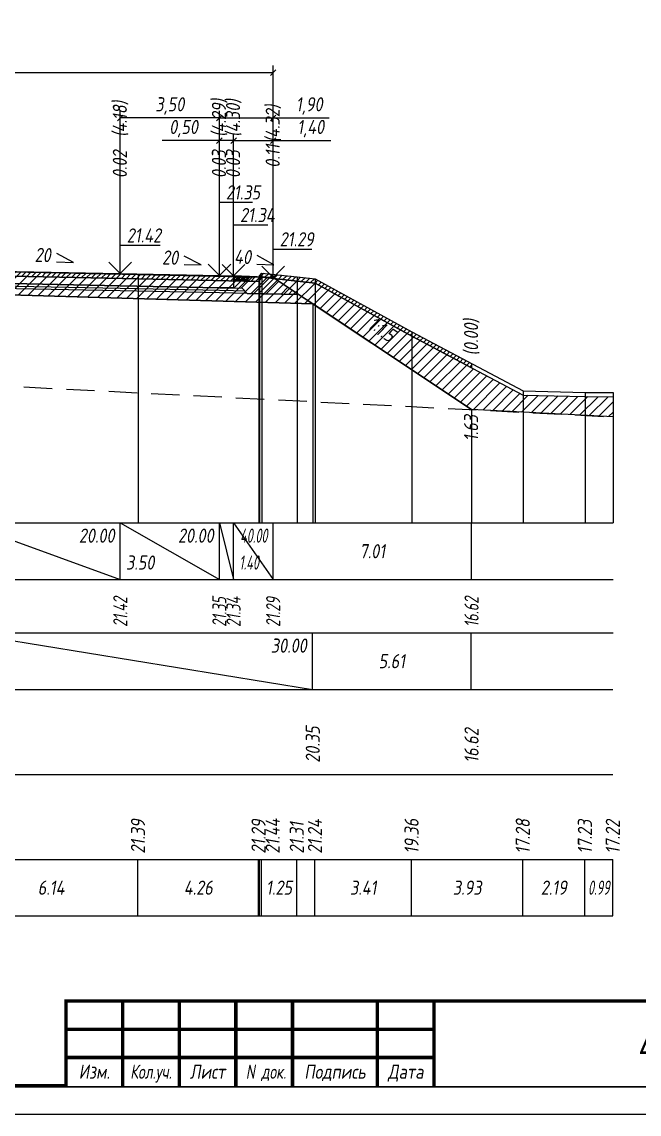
# Model space of a CAD drawing. Extents: x -717 to 1451, y -133302 to 233.
# Drawn here: x 192.2 to 301.2, y -105979.4 to -105786.5 of the extents above; entities that cross this region are included whole.
import ezdxf
from ezdxf.enums import TextEntityAlignment as Align

# ---------------------------------------------------------------- set-up
doc = ezdxf.new("R2010")
doc.units = 0
doc.linetypes.add('штриховая', pattern=[0.75, 0.5, -0.25])
for name, color, linetype in [('Зарамочное оформление', 7, 'Continuous'), ('Интерполированный поперечник', 2, 'Continuous'), ('Код_510', 7, 'Continuous'), ('Код_514', 1, 'Continuous'), ('Код_516', 1, 'Continuous'), ('Контур_0', 7, 'Continuous'), ('Контур_2521', 7, 'Continuous'), ('Контур_2564', 7, 'Continuous'), ('Контур_2660', 7, 'Continuous'), ('Контур_2665', 7, 'Continuous'), ('Контур_400', 7, 'Continuous'), ('Контур_508', 7, 'Continuous'), ('Контур_512', 7, 'Continuous'), ('Контур_513', 7, 'Continuous'), ('Контур_818', 7, 'Continuous'), ('Красный поперечник', 1, 'Continuous'), ('Объём_2501', 7, 'Continuous'), ('Объём_2564', 7, 'Continuous'), ('Объём_2650', 7, 'Continuous'), ('Объём_2660', 7, 'Continuous'), ('Объём_2661', 7, 'Continuous'), ('Объём_2665', 7, 'Continuous'), ('Объём_2666', 7, 'Continuous'), ('Объём_2667', 7, 'Continuous'), ('Объём_2668', 7, 'Continuous'), ('Объём_2669', 7, 'Continuous'), ('Объём_2675', 7, 'Continuous'), ('Откосы', 7, 'Continuous'), ('Отметки покрытия', 7, 'Continuous'), ('Рабочие отметки', 7, 'Continuous'), ('Рабочие отметки доп.', 7, 'Continuous'), ('Таблица', 7, 'Continuous'), ('Уклоны проезжей части', 7, 'Continuous'), ('Черный поперечник', 3, 'Continuous')]:
    doc.layers.add(name, color=color, linetype=linetype)
for name, color, linetype, true_color in [('Контур_2540', 2, 'Continuous', 0xffff00), ('Контур_2560', 2, 'Continuous', 0xffff00), ('Контур_2561', 7, 'Continuous', 0xff8040), ('Контур_2562', 3, 'Continuous', 0x00ff00), ('Контур_2563', 7, 'Continuous', 0xff8000), ('Контур_2570', 7, 'Continuous', 0x80ff00), ('Контур_2736', 4, 'Continuous', 0x00ffff), ('Контур_2737', 4, 'Continuous', 0x00ffff), ('Контур_2738', 4, 'Continuous', 0x00ffff), ('Контур_2739', 4, 'Continuous', 0x00ffff), ('Контур_2741', 4, 'Continuous', 0x00ffff), ('Контур_2742', 4, 'Continuous', 0x00ffff), ('Контур_2743', 4, 'Continuous', 0x00ffff), ('Контур_2744', 7, 'Continuous', 0xa4ffff), ('Контур_2745', 7, 'Continuous', 0xa4ffff), ('Контур_2747', 4, 'Continuous', 0x00ffff), ('Контур_2748', 4, 'Continuous', 0x00ffff), ('Контур_2749', 4, 'Continuous', 0x00ffff), ('Контур_2750', 4, 'Continuous', 0x00ffff), ('Контур_2751', 4, 'Continuous', 0x00ffff), ('Контур_2752', 4, 'Continuous', 0x00ffff), ('Контур_402', 7, 'Continuous', 0xff6464), ('Контур_703', 4, 'Continuous', 0x00ffff), ('Контур_705', 4, 'Continuous', 0x00ffff), ('Контур_707', 4, 'Continuous', 0x00ffff), ('Контур_720', 131, 'Continuous', 0xaaffff), ('Объём_2500', 7, 'Continuous', 0xc0c0c0), ('Объём_2520', 7, 'Continuous', 0x80ffff), ('Объём_2540', 2, 'Continuous', 0xffff00), ('Объём_2560', 2, 'Continuous', 0xffff00), ('Объём_2561', 7, 'Continuous', 0xff8040), ('Объём_2562', 3, 'Continuous', 0x00ff00), ('Объём_2563', 7, 'Continuous', 0xff8000), ('Объём_2570', 7, 'Continuous', 0x80ff00), ('Объём_2580', 3, 'Continuous', 0x00ff00), ('Объём_2600', 7, 'Continuous', 0x808000)]:
    doc.layers.add(name, color=color, linetype=linetype, true_color=true_color)
doc.styles.get("Standard").update_dxf_attribs({"font": 'txt', "height": 2.5})
doc.styles.add('М', font='romand.shx', dxfattribs={"width": 0.8, "oblique": 10, "height": 2.5})
doc.dimstyles.new('ISO-25', dxfattribs={"dimtxt": 2.5, "dimasz": 2.5, "dimexe": 1.25, "dimexo": 0.625, "dimtad": 1, "dimtxsty": 'Standard', "dimcen": 2.5, "dimadec": 0, "dimazin": 0, "dimtfac": 1, "dimtmove": 0, "dimatfit": 3, "dimfxl": 1, "dimarcsym": 0})

# ---------------------------------------------------------------- blocks, each defined once
blk = doc.blocks.new('_Oblique')
at = {"color": 0, "linetype": 'ByBlock', "lineweight": -2}
blk.add_line((-0.5, -0.5), (0.5, 0.5), dxfattribs=at)
blk = doc.blocks.new('*D2154')
at = {"color": 0, "lineweight": -2, "transparency": 16777216}
for p, q in [((229.54, -105830.8), (229.54, -105806.23)), ((236.54, -105831.08), (236.54, -105806.23)), ((229.54, -105807.48), (236.54, -105807.48)), ((236.54, -105807.48), (246.71, -105807.48))]:
    blk.add_line(p, q, dxfattribs=at)
at = {"layer": 'Defpoints', "color": 0, "transparency": 16777216}
for p in [(236.54, -105807.48), (229.54, -105831.43), (236.54, -105831.71)]:
    blk.add_point(p, dxfattribs=at)
at = {"color": 0, "lineweight": -2, "transparency": 16777216, "rotation": 180}
blk.add_blockref('_Oblique', (229.54, -105807.48), dxfattribs=at)
at = {"color": 0, "lineweight": -2, "transparency": 16777216}
blk.add_blockref('_Oblique', (236.54, -105807.48), dxfattribs=at)
at = {"color": 0, "transparency": 16777216, "insert": (243.17, -105805.36), "char_height": 2.5, "width": 8.75, "attachment_point": 5, "style": 'М'}
blk.add_mtext('1,40', dxfattribs=at)
blk = doc.blocks.new('*D2156')
at = {"color": 0, "lineweight": -2, "transparency": 16777216}
for p, q in [((227.04, -105830.75), (227.04, -105806.23)), ((229.54, -105830.8), (229.54, -105806.23)), ((227.04, -105807.48), (216.96, -105807.48)), ((229.54, -105807.48), (227.04, -105807.48))]:
    blk.add_line(p, q, dxfattribs=at)
at = {"layer": 'Defpoints', "color": 0, "transparency": 16777216}
for p in [(229.54, -105807.48), (227.04, -105831.38), (229.54, -105831.43)]:
    blk.add_point(p, dxfattribs=at)
at = {"color": 0, "lineweight": -2, "transparency": 16777216, "rotation": 180}
blk.add_blockref('_Oblique', (227.04, -105807.48), dxfattribs=at)
at = {"color": 0, "lineweight": -2, "transparency": 16777216}
blk.add_blockref('_Oblique', (229.54, -105807.48), dxfattribs=at)
at = {"color": 0, "transparency": 16777216, "insert": (220.72, -105805.36), "char_height": 2.5, "width": 9.1667, "attachment_point": 5, "style": 'М'}
blk.add_mtext('0,50', dxfattribs=at)
blk = doc.blocks.new('*D2158')
at = {"color": 0, "lineweight": -2, "transparency": 16777216}
for p, q in [((209.54, -105830.4), (209.54, -105802.23)), ((227.04, -105830.75), (227.04, -105802.23)), ((227.04, -105803.48), (209.54, -105803.48))]:
    blk.add_line(p, q, dxfattribs=at)
at = {"layer": 'Defpoints', "color": 0, "transparency": 16777216}
for p in [(209.54, -105803.48), (209.54, -105831.03), (227.04, -105831.38)]:
    blk.add_point(p, dxfattribs=at)
at = {"color": 0, "lineweight": -2, "transparency": 16777216, "rotation": 180}
blk.add_blockref('_Oblique', (209.54, -105803.48), dxfattribs=at)
at = {"color": 0, "lineweight": -2, "transparency": 16777216}
blk.add_blockref('_Oblique', (227.04, -105803.48), dxfattribs=at)
at = {"color": 0, "transparency": 16777216, "insert": (218.29, -105801.36), "char_height": 2.5, "width": 9.5833, "attachment_point": 5, "style": 'М'}
blk.add_mtext('3,50', dxfattribs=at)
blk = doc.blocks.new('*D2159')
at = {"color": 0, "lineweight": -2, "transparency": 16777216}
for p, q in [((227.04, -105830.75), (227.04, -105802.23)), ((236.54, -105831.08), (236.54, -105802.23)), ((227.04, -105803.48), (236.54, -105803.48)), ((236.54, -105803.48), (246.46, -105803.48))]:
    blk.add_line(p, q, dxfattribs=at)
at = {"layer": 'Defpoints', "color": 0, "transparency": 16777216}
for p in [(227.04, -105803.48), (227.04, -105831.38), (236.54, -105831.71)]:
    blk.add_point(p, dxfattribs=at)
at = {"color": 0, "lineweight": -2, "transparency": 16777216, "rotation": 180}
blk.add_blockref('_Oblique', (227.04, -105803.48), dxfattribs=at)
at = {"color": 0, "lineweight": -2, "transparency": 16777216}
blk.add_blockref('_Oblique', (236.54, -105803.48), dxfattribs=at)
at = {"color": 0, "transparency": 16777216, "insert": (242.92, -105801.36), "char_height": 2.5, "width": 8.75, "attachment_point": 5, "style": 'М'}
blk.add_mtext('1,90', dxfattribs=at)
blk = doc.blocks.new('*D2161')
at = {"color": 0, "lineweight": -2, "transparency": 16777216}
for p, q in [((127.54, -105831.08), (127.54, -105794.23)), ((127.54, -105795.48), (236.54, -105795.48)), ((236.54, -105831.08), (236.54, -105794.23))]:
    blk.add_line(p, q, dxfattribs=at)
at = {"layer": 'Defpoints', "color": 0, "transparency": 16777216}
for p in [(236.54, -105795.48), (127.54, -105831.71), (236.54, -105831.71)]:
    blk.add_point(p, dxfattribs=at)
at = {"color": 0, "lineweight": -2, "transparency": 16777216, "rotation": 180}
blk.add_blockref('_Oblique', (127.54, -105795.48), dxfattribs=at)
at = {"color": 0, "lineweight": -2, "transparency": 16777216}
blk.add_blockref('_Oblique', (236.54, -105795.48), dxfattribs=at)
at = {"color": 0, "transparency": 16777216, "insert": (182.04, -105793.36), "char_height": 2.5, "width": 11.25, "attachment_point": 5, "style": 'М'}
blk.add_mtext('21,80', dxfattribs=at)
blk = doc.blocks.new('Штамп')
at = {"linetype": 'Continuous'}
blk.add_wipeout([(199.95, -411.25), (384.95, -411.25), (384.95, -426.25), (199.95, -426.25)], dxfattribs=at).dxf.layer = 'Зарамочное оформление'
at = {"layer": 'Зарамочное оформление', "linetype": 'Continuous', "lineweight": -3, "const_width": 0.6, "flags": 128}
for points in [[(199.95, -426.25), (199.95, -411.25), (384.95, -411.25)], [(209.95, -411.25), (209.95, -426.25)], [(219.95, -411.25), (219.95, -426.25)], [(229.95, -411.25), (229.95, -426.25)], [(239.95, -411.25), (239.95, -426.25)], [(254.95, -411.25), (254.95, -426.25)], [(264.95, -411.25), (264.95, -426.25)], [(374.95, -411.25), (374.95, -426.25)], [(199.95, -416.25), (264.95, -416.25)], [(374.95, -418.25), (384.95, -418.25)], [(199.95, -421.25), (264.95, -421.25)]]:
    blk.add_lwpolyline(points, dxfattribs=at)
at = {"linetype": 'Continuous', "insert": (319.95, -419.17), "char_height": 5, "width": 110, "attachment_point": 5, "style": 'М'}
blk.add_mtext('{\\Q10;\\W0.8;43/23-Р-ЗП2-1}', dxfattribs=at)
at = {"layer": 'Зарамочное оформление', "linetype": 'Continuous', "style": 'М', "oblique": 10}
for s, width, p in [('Лист', 0.8, (379.95, -414.66)), ('Изм.', 0.8, (204.95, -423.75)), ('Кол.уч.', 0.7, (214.95, -423.75)), ('Лист', 0.8, (224.95, -423.75)), ('N док.', 0.7, (235.28, -423.75)), ('Подпись', 0.8, (247.45, -423.75)), ('Дата', 0.8, (259.95, -423.75))]:
    blk.add_text(s, height=2.5, dxfattribs=dict(at, width=width)).set_placement(p, align=Align.MIDDLE_CENTER)
blk = doc.blocks.new('шифр')
blk.add_blockref('Штамп', (0, -105608))

msp = doc.modelspace()

# ---------------------------------------------------------------- hatches: boundary and pattern name
h = msp.add_hatch()
h.set_pattern_fill('ANSI37', color=256, scale=0.1)
h.set_pattern_definition([(45, (230.7891, -105831.61308), (-0.22451, 0.22451), []), (135, (230.7891, -105831.61308), (-0.22451, -0.22451), [])])
h.paths.add_polyline_path([(229.539, -105831.363), (229.539, -105832.116), (232.045, -105832.116), (232.04, -105831.463), (230.789, -105831.613)])
at = {"layer": 'Объём_2563'}
h = msp.add_hatch(dxfattribs=at)
h.set_pattern_fill('ANSI31', color=256, scale=0.3)
h.paths.add_polyline_path([(231.039, -105833.543), (231.958, -105834.461), (241.039, -105834.643), (236.539, -105831.643), (232.04, -105831.463), (232.045, -105832.116), (229.539, -105832.116), (229.539, -105833.513)])
at = {"layer": 'Объём_2570'}
h = msp.add_hatch(dxfattribs=at)
h.set_pattern_fill('ANSI31', color=256, scale=0.2)
h.paths.add_polyline_path([(271.575, -105847.609), (261.034, -105842.01), (243.968, -105832.639), (234.511, -105831.621), (234.156, -105832.135), (234.011, -105832.37), (212.719, -105831.874), (182.039, -105831.246), (182.039, -105830.496), (212.719, -105831.124), (234.011, -105831.62), (234.156, -105831.385), (234.511, -105830.871), (243.968, -105831.889), (261.034, -105841.26), (271.575, -105846.859)])
at = {"layer": 'Объём_2600'}
h = msp.add_hatch(dxfattribs=at)
h.set_pattern_fill('ANSI31', color=6, scale=0.4)
h.paths.add_polyline_path([(212.719, -105831.874), (234.011, -105832.37), (234.156, -105832.135), (234.511, -105831.621), (243.968, -105832.639), (261.034, -105842.01), (280.681, -105852.446), (291.648, -105852.696), (296.575, -105852.737), (296.575, -105856.268), (271.575, -105855), (243.537, -105836.308), (182.039, -105834.463), (182.039, -105831.246)])

# ---------------------------------------------------------------- linework, layer by layer
at = {"flags": 128}
msp.add_lwpolyline([(-30.054, -105979.421), (389.946, -105979.421), (389.946, -105682.421), (-30.054, -105682.421)], close=True, dxfattribs=at)
at = {"const_width": 0.6, "flags": 128}
msp.add_lwpolyline([(-10.054, -105974.421), (384.946, -105974.421), (384.946, -105687.421), (-10.054, -105687.421)], close=True, dxfattribs=at)
msp.add_lwpolyline([(229.539, -105831.363), (229.539, -105832.116), (232.045, -105832.116), (232.04, -105831.463), (230.789, -105831.613), (229.539, -105831.363)])
at = {"layer": 'Код_510'}
for p, q in [((212.665, -105944.421), (212.665, -105934.421)), ((233.956, -105944.421), (233.956, -105934.421)), ((234.101, -105944.421), (234.101, -105934.421)), ((234.456, -105944.421), (234.456, -105934.421)), ((240.709, -105944.421), (240.709, -105934.421)), ((243.914, -105944.421), (243.914, -105934.421)), ((260.98, -105944.421), (260.98, -105934.421)), ((280.627, -105944.421), (280.627, -105934.421)), ((291.594, -105944.421), (291.594, -105934.421)), ((296.52, -105944.421), (296.52, -105934.421))]:
    msp.add_line(p, q, dxfattribs=at)
at = {"layer": 'Код_514'}
for p, q in [((182.039, -105875), (209.539, -105885)), ((209.539, -105885), (209.539, -105875)), ((209.539, -105875), (227.039, -105885)), ((227.039, -105885), (227.039, -105875)), ((227.039, -105875), (229.539, -105885)), ((229.539, -105885), (229.539, -105875)), ((229.539, -105875), (236.539, -105885)), ((236.539, -105885), (236.539, -105875)), ((271.575, -105885), (271.575, -105875))]:
    msp.add_line(p, q, dxfattribs=at)
at = {"layer": 'Код_516'}
for p, q in [((181.985, -105894.421), (243.482, -105904.421)), ((243.482, -105904.421), (243.482, -105894.421)), ((271.52, -105904.421), (271.52, -105894.421))]:
    msp.add_line(p, q, dxfattribs=at)
at = {"layer": 'Контур_0', "flags": 128}
for points in [[(182.039, -105830.413), (209.539, -105830.963), (227.039, -105831.313), (227.039, -105831.313), (227.039, -105831.313), (227.039, -105831.313), (227.039, -105831.313), (227.039, -105831.313), (229.539, -105831.363), (229.539, -105833.513), (227.039, -105833.463), (227.039, -105833.463), (227.039, -105833.463), (227.039, -105833.463), (227.039, -105833.463), (227.039, -105833.463), (209.539, -105833.113), (182.039, -105832.563), (182.039, -105830.413)], [(236.539, -105831.643), (236.539, -105831.643)], [(236.539, -105831.643), (271.575, -105855), (271.575, -105855), (271.575, -105855), (271.575, -105855), (271.575, -105855), (271.575, -105855), (271.575, -105855), (271.575, -105855), (271.575, -105855), (271.575, -105855), (271.575, -105855), (271.575, -105855), (271.575, -105855), (271.575, -105855), (271.575, -105855)], [(236.539, -105831.643), (271.575, -105855), (271.575, -105855), (271.575, -105855), (271.575, -105855), (271.575, -105855), (271.575, -105855), (271.575, -105855), (271.575, -105855), (271.575, -105855), (271.575, -105855), (271.575, -105855), (271.575, -105855), (271.575, -105855), (271.575, -105855), (271.575, -105855), (271.575, -105855), (271.575, -105855), (271.575, -105855), (271.575, -105855), (271.575, -105855), (271.575, -105855), (271.575, -105855), (271.575, -105855), (271.575, -105855), (271.575, -105855), (271.575, -105855), (271.575, -105855), (271.575, -105855), (271.575, -105855)], [(182.039, -105832.563), (209.539, -105833.113), (227.039, -105833.463), (227.039, -105833.463), (227.039, -105833.463), (227.039, -105833.463), (227.039, -105833.463), (227.039, -105833.463), (229.539, -105833.513), (231.039, -105833.543), (231.958, -105834.461), (229.539, -105834.413), (227.039, -105834.363), (227.039, -105834.363), (227.039, -105834.363), (227.039, -105834.363), (227.039, -105834.363), (227.039, -105834.363), (209.539, -105834.013), (182.039, -105833.463), (182.039, -105832.563)], [(229.539, -105833.513), (231.039, -105833.543), (231.958, -105834.461), (241.039, -105834.643)]]:
    msp.add_lwpolyline(points, dxfattribs=at)
at = {"layer": 'Контур_2521', "color": 250, "flags": 128}
msp.add_lwpolyline([(182.039, -105833.013), (209.539, -105833.563), (227.039, -105833.913), (227.039, -105833.913), (227.039, -105833.913), (227.039, -105833.913), (227.039, -105833.913), (227.039, -105833.913), (229.539, -105833.963), (231.498, -105834.002)], dxfattribs=at)
at = {"layer": 'Контур_2540', "flags": 128}
msp.add_lwpolyline([(182.039, -105834.463), (243.537, -105836.308), (241.039, -105834.643), (231.958, -105834.461), (229.539, -105834.413), (227.039, -105834.363), (209.539, -105834.013), (182.039, -105833.463), (182.039, -105834.463)], dxfattribs=at)
at = {"layer": 'Контур_2560', "flags": 128}
msp.add_lwpolyline([(229.539, -105831.363), (236.539, -105831.643), (236.539, -105831.643), (236.539, -105831.643)], dxfattribs=at)
at = {"layer": 'Контур_2561', "flags": 128}
msp.add_lwpolyline([(229.539, -105831.363), (229.539, -105831.363), (236.539, -105831.643), (236.539, -105831.643), (229.539, -105831.363)], dxfattribs=at)
at = {"layer": 'Контур_2562', "flags": 128}
msp.add_lwpolyline([(236.539, -105831.643), (236.539, -105831.643), (236.539, -105831.643), (236.539, -105831.643), (236.539, -105831.643)], dxfattribs=at)
at = {"layer": 'Контур_2563', "flags": 128}
msp.add_lwpolyline([(231.039, -105833.543), (231.958, -105834.461), (241.039, -105834.643), (236.539, -105831.643), (229.539, -105831.363), (229.539, -105833.513), (231.039, -105833.543)], dxfattribs=at)
at = {"layer": 'Контур_2564', "flags": 128}
msp.add_lwpolyline([(229.539, -105831.363), (236.539, -105831.643)], dxfattribs=at)
at = {"layer": 'Контур_2570', "flags": 128}
msp.add_lwpolyline([(182.039, -105831.246), (212.719, -105831.874), (234.011, -105832.37), (234.156, -105832.135), (234.511, -105831.621), (240.763, -105832.293), (243.968, -105832.639), (261.034, -105842.01), (280.681, -105852.446), (280.681, -105852.446), (291.648, -105852.696), (296.575, -105852.715)], dxfattribs=at)
at = {"layer": 'Контур_2660', "flags": 128}
msp.add_lwpolyline([(182.039, -105834.463), (243.537, -105836.308)], dxfattribs=at)
at = {"layer": 'Контур_2665', "flags": 128}
msp.add_lwpolyline([(236.539, -105831.643), (236.539, -105831.643)], dxfattribs=at)
at = {"layer": 'Контур_2736', "flags": 128}
msp.add_lwpolyline([(236.539, -105831.643), (271.575, -105855)], dxfattribs=at)
at = {"layer": 'Контур_2737', "flags": 128}
msp.add_lwpolyline([(271.575, -105855), (271.575, -105855)], dxfattribs=at)
at = {"layer": 'Контур_2738', "flags": 128}
msp.add_lwpolyline([(271.575, -105855), (271.575, -105855)], dxfattribs=at)
at = {"layer": 'Контур_2739', "flags": 128}
msp.add_lwpolyline([(271.575, -105855), (271.575, -105855)], dxfattribs=at)
at = {"layer": 'Контур_2741', "flags": 128}
msp.add_lwpolyline([(271.575, -105855), (271.575, -105855)], dxfattribs=at)
at = {"layer": 'Контур_2742', "flags": 128}
msp.add_lwpolyline([(271.575, -105855), (271.575, -105855)], dxfattribs=at)
at = {"layer": 'Контур_2743', "flags": 128}
msp.add_lwpolyline([(271.575, -105855), (271.575, -105855)], dxfattribs=at)
at = {"layer": 'Контур_2744', "flags": 128}
msp.add_lwpolyline([(271.575, -105855), (271.575, -105855)], dxfattribs=at)
msp.add_lwpolyline([(271.575, -105855), (271.575, -105855)], dxfattribs=at)
msp.add_lwpolyline([(271.575, -105855), (271.575, -105855)], dxfattribs=at)
msp.add_lwpolyline([(271.575, -105855), (271.575, -105855)], dxfattribs=at)
msp.add_lwpolyline([(271.575, -105855), (271.575, -105855)], dxfattribs=at)
msp.add_lwpolyline([(271.575, -105855), (271.575, -105855)], dxfattribs=at)
at = {"layer": 'Контур_2745', "flags": 128}
msp.add_lwpolyline([(271.575, -105855), (271.575, -105855)], dxfattribs=at)
msp.add_lwpolyline([(271.575, -105855), (271.575, -105855)], dxfattribs=at)
msp.add_lwpolyline([(271.575, -105855), (271.575, -105855)], dxfattribs=at)
msp.add_lwpolyline([(271.575, -105855), (271.575, -105855)], dxfattribs=at)
msp.add_lwpolyline([(271.575, -105855), (271.575, -105855)], dxfattribs=at)
msp.add_lwpolyline([(271.575, -105855), (271.575, -105855)], dxfattribs=at)
at = {"layer": 'Контур_2747', "flags": 128}
msp.add_lwpolyline([(271.575, -105855), (271.575, -105855)], dxfattribs=at)
at = {"layer": 'Контур_2748', "flags": 128}
msp.add_lwpolyline([(271.575, -105855), (271.575, -105855)], dxfattribs=at)
at = {"layer": 'Контур_2749', "flags": 128}
msp.add_lwpolyline([(271.575, -105855), (271.575, -105855)], dxfattribs=at)
at = {"layer": 'Контур_2750', "flags": 128}
msp.add_lwpolyline([(271.575, -105855), (271.575, -105855)], dxfattribs=at)
at = {"layer": 'Контур_2751', "flags": 128}
msp.add_lwpolyline([(271.575, -105855), (271.575, -105855)], dxfattribs=at)
at = {"layer": 'Контур_2752', "flags": 128}
msp.add_lwpolyline([(271.575, -105855), (271.575, -105855)], dxfattribs=at)
at = {"layer": 'Контур_400', "flags": 128}
msp.add_lwpolyline([(182.039, -105830.413), (209.539, -105830.963), (227.039, -105831.313), (227.039, -105831.313), (227.039, -105831.313), (227.039, -105831.313), (227.039, -105831.313), (227.039, -105831.313), (229.539, -105831.363)], dxfattribs=at)
at = {"layer": 'Контур_402', "flags": 128}
msp.add_lwpolyline([(120.542, -105836.308), (182.039, -105834.463), (243.537, -105836.308)], dxfattribs=at)
at = {"layer": 'Контур_508', "flags": 128}
msp.add_lwpolyline([(105.166, -105846.559), (120.542, -105836.308), (182.039, -105834.463), (243.537, -105836.308), (271.575, -105855)], dxfattribs=at)
at = {"layer": 'Контур_512', "flags": 128}
msp.add_lwpolyline([(105.166, -105846.559), (120.542, -105836.308), (182.039, -105834.463), (243.537, -105836.308), (271.575, -105855)], dxfattribs=at)
at = {"layer": 'Контур_513', "flags": 128}
msp.add_lwpolyline([(105.166, -105846.559), (120.542, -105836.308), (182.039, -105834.463), (243.537, -105836.308), (271.575, -105855)], dxfattribs=at)
at = {"layer": 'Контур_703', "flags": 128}
for points in [[(236.539, -105831.643), (271.575, -105855)], [(271.575, -105855), (271.575, -105855)]]:
    msp.add_lwpolyline(points, dxfattribs=at)
at = {"layer": 'Контур_705', "flags": 128}
msp.add_lwpolyline([(271.575, -105855), (271.575, -105855)], dxfattribs=at)
at = {"layer": 'Контур_707', "flags": 128}
msp.add_lwpolyline([(271.575, -105855), (271.575, -105855)], dxfattribs=at)
at = {"layer": 'Контур_720', "flags": 128}
msp.add_lwpolyline([(271.575, -105855), (271.575, -105855)], dxfattribs=at)
at = {"layer": 'Контур_818', "flags": 128}
msp.add_lwpolyline([(105.166, -105838.99), (115.074, -105834.193), (120.864, -105832.45), (126.009, -105831.989), (128.461, -105831.791), (128.961, -105832.541), (146.789, -105832.151), (181.588, -105831.237), (182.039, -105831.246), (212.719, -105831.874), (234.011, -105832.37), (234.156, -105832.135), (234.511, -105831.621), (240.763, -105832.293), (243.968, -105832.639), (261.034, -105842.01), (271.575, -105847.609)], dxfattribs=at)
at = {"layer": 'Красный поперечник'}
for p, q in [((182.039, -105830.413), (209.539, -105830.963)), ((209.539, -105830.963), (227.039, -105831.313)), ((227.039, -105831.313), (229.539, -105831.363)), ((229.539, -105831.363), (236.539, -105831.643)), ((236.539, -105831.643), (271.575, -105855)), ((243.537, -105836.308), (243.537, -105875)), ((271.575, -105855), (271.575, -105875))]:
    msp.add_line(p, q, dxfattribs=at)
at = {"layer": 'Объём_2500', "flags": 128}
msp.add_lwpolyline([(182.039, -105830.413), (209.539, -105830.963), (227.039, -105831.313), (227.039, -105831.313), (227.039, -105831.313), (227.039, -105831.313), (227.039, -105831.313), (227.039, -105831.313), (229.539, -105831.363), (229.539, -105833.513), (227.039, -105833.463), (227.039, -105833.463), (227.039, -105833.463), (227.039, -105833.463), (227.039, -105833.463), (227.039, -105833.463), (209.539, -105833.113), (182.039, -105832.563), (182.039, -105830.413)], dxfattribs=at)
at = {"layer": 'Объём_2501', "flags": 128}
msp.add_lwpolyline([(182.039, -105830.413), (209.539, -105830.963), (227.039, -105831.313), (227.039, -105831.313), (227.039, -105831.313), (227.039, -105831.313), (227.039, -105831.313), (227.039, -105831.313), (229.539, -105831.363)], dxfattribs=at)
at = {"layer": 'Объём_2520', "color": 250, "flags": 128}
msp.add_lwpolyline([(182.039, -105832.563), (209.539, -105833.113), (227.039, -105833.463), (227.039, -105833.463), (227.039, -105833.463), (227.039, -105833.463), (227.039, -105833.463), (227.039, -105833.463), (229.539, -105833.513), (231.039, -105833.543), (231.958, -105834.461), (229.539, -105834.413), (227.039, -105834.363), (227.039, -105834.363), (227.039, -105834.363), (227.039, -105834.363), (227.039, -105834.363), (227.039, -105834.363), (209.539, -105834.013), (182.039, -105833.463), (182.039, -105832.563)], dxfattribs=at)
at = {"layer": 'Объём_2540', "flags": 128}
msp.add_lwpolyline([(182.039, -105834.463), (243.537, -105836.308), (241.039, -105834.643), (231.958, -105834.461), (229.539, -105834.413), (227.039, -105834.363), (209.539, -105834.013), (182.039, -105833.463), (182.039, -105834.463)], dxfattribs=at)
at = {"layer": 'Объём_2560', "flags": 128}
msp.add_lwpolyline([(229.539, -105831.363), (236.539, -105831.643), (236.539, -105831.643), (236.539, -105831.643)], dxfattribs=at)
at = {"layer": 'Объём_2561', "flags": 128}
msp.add_lwpolyline([(229.539, -105831.363), (229.539, -105831.363), (236.539, -105831.643), (236.539, -105831.643), (229.539, -105831.363)], dxfattribs=at)
at = {"layer": 'Объём_2562', "flags": 128}
msp.add_lwpolyline([(236.539, -105831.643), (236.539, -105831.643), (236.539, -105831.643), (236.539, -105831.643), (236.539, -105831.643)], dxfattribs=at)
at = {"layer": 'Объём_2563', "color": 250, "flags": 128}
msp.add_lwpolyline([(231.039, -105833.543), (231.958, -105834.461), (241.039, -105834.643), (236.539, -105831.643), (232.04, -105831.463), (232.045, -105832.116), (229.539, -105832.116), (229.539, -105833.513), (231.039, -105833.543)], dxfattribs=at)
at = {"layer": 'Объём_2564', "flags": 128}
msp.add_lwpolyline([(229.539, -105831.363), (236.539, -105831.643)], dxfattribs=at)
at = {"layer": 'Объём_2570', "flags": 128}
msp.add_lwpolyline([(271.575, -105847.609), (261.034, -105842.01), (243.968, -105832.639), (234.511, -105831.621), (234.156, -105832.135), (234.011, -105832.37), (212.719, -105831.874), (182.039, -105831.246), (182.039, -105830.496), (212.719, -105831.124), (234.011, -105831.62), (234.156, -105831.385), (234.511, -105830.871), (243.968, -105831.889), (261.034, -105841.26), (271.575, -105846.859), (271.575, -105847.609), (271.575, -105847.609)], dxfattribs=at)
at = {"layer": 'Объём_2580', "flags": 128}
msp.add_lwpolyline([(236.539, -105831.643), (236.539, -105831.643)], dxfattribs=at)
at = {"layer": 'Объём_2650', "color": 6, "flags": 128}
msp.add_lwpolyline([(212.719, -105831.874), (234.011, -105832.37), (234.156, -105832.135), (234.511, -105831.621), (243.968, -105832.639), (261.034, -105842.01), (280.681, -105852.446), (291.648, -105852.696), (296.575, -105852.737), (296.575, -105852.737), (296.575, -105852.737), (296.575, -105852.737), (296.575, -105856.268), (271.575, -105855), (243.537, -105836.308), (182.039, -105834.463), (182.039, -105831.246), (212.719, -105831.874), (212.719, -105831.874)], dxfattribs=at)
at = {"layer": 'Объём_2660', "flags": 128}
msp.add_lwpolyline([(182.039, -105834.463), (243.537, -105836.308)], dxfattribs=at)
at = {"layer": 'Объём_2661', "flags": 128}
msp.add_lwpolyline([(236.539, -105831.643), (271.575, -105855)], dxfattribs=at)
at = {"layer": 'Объём_2665', "flags": 128}
msp.add_lwpolyline([(236.539, -105831.643), (236.539, -105831.643)], dxfattribs=at)
at = {"layer": 'Объём_2666', "flags": 128}
msp.add_lwpolyline([(236.539, -105831.643), (271.575, -105855)], dxfattribs=at)
at = {"layer": 'Объём_2667', "flags": 128}
msp.add_lwpolyline([(271.575, -105855), (271.575, -105855)], dxfattribs=at)
msp.add_lwpolyline([(271.575, -105855), (271.575, -105855)], dxfattribs=at)
at = {"layer": 'Объём_2668', "flags": 128}
msp.add_lwpolyline([(271.575, -105855), (271.575, -105855)], dxfattribs=at)
msp.add_lwpolyline([(271.575, -105855), (271.575, -105855)], dxfattribs=at)
at = {"layer": 'Объём_2669', "flags": 128}
msp.add_lwpolyline([(271.575, -105855), (271.575, -105855)], dxfattribs=at)
msp.add_lwpolyline([(271.575, -105855), (271.575, -105855)], dxfattribs=at)
at = {"layer": 'Объём_2675', "flags": 128}
msp.add_lwpolyline([(271.575, -105855), (271.575, -105855)], dxfattribs=at)
msp.add_lwpolyline([(271.575, -105855), (271.575, -105855)], dxfattribs=at)
msp.add_lwpolyline([(271.575, -105855), (271.575, -105855)], dxfattribs=at)
msp.add_lwpolyline([(271.575, -105855), (271.575, -105855)], dxfattribs=at)
msp.add_lwpolyline([(271.575, -105855), (271.575, -105855)], dxfattribs=at)
msp.add_lwpolyline([(271.575, -105855), (271.575, -105855)], dxfattribs=at)
msp.add_lwpolyline([(271.575, -105855), (271.575, -105855)], dxfattribs=at)
msp.add_lwpolyline([(271.575, -105855), (271.575, -105855)], dxfattribs=at)
msp.add_lwpolyline([(271.575, -105855), (271.575, -105855)], dxfattribs=at)
msp.add_lwpolyline([(271.575, -105855), (271.575, -105855)], dxfattribs=at)
msp.add_lwpolyline([(271.575, -105855), (271.575, -105855)], dxfattribs=at)
msp.add_lwpolyline([(271.575, -105855), (271.575, -105855)], dxfattribs=at)
at = {"layer": 'Откосы', "color": 1, "flags": 128}
for points in [[(198.302, -105828.921), (201.302, -105828.981), (198.332, -105827.422)], [(220.802, -105829.371), (223.802, -105829.431), (220.832, -105827.872)], [(233.667, -105829.299), (236.665, -105829.419), (233.727, -105827.801)]]:
    msp.add_lwpolyline(points, dxfattribs=at)
at = {"layer": 'Отметки покрытия', "color": 1}
for p, q in [((227.039, -105831.313), (227.039, -105818.363)), ((227.039, -105818.363), (232.889, -105818.363)), ((229.539, -105831.363), (229.539, -105822.363)), ((229.539, -105822.363), (235.589, -105822.363)), ((209.539, -105830.963), (209.539, -105825.963)), ((209.539, -105825.963), (216.589, -105825.963)), ((236.539, -105831.643), (236.539, -105826.643)), ((236.539, -105826.643), (243.389, -105826.643)), ((209.539, -105830.963), (207.539, -105828.963)), ((209.539, -105830.963), (211.539, -105828.963)), ((227.039, -105831.313), (225.039, -105829.313)), ((227.039, -105831.313), (229.039, -105829.313)), ((229.539, -105831.363), (227.539, -105829.363)), ((229.539, -105831.363), (231.539, -105829.363)), ((236.539, -105831.643), (234.539, -105829.643)), ((236.539, -105831.643), (238.539, -105829.643))]:
    msp.add_line(p, q, dxfattribs=at)
at = {"layer": 'Таблица'}
for p, q in [((80.166, -105875), (296.575, -105875)), ((80.166, -105885), (296.575, -105885)), ((80.166, -105894.421), (296.575, -105894.421)), ((80.111, -105904.421), (296.52, -105904.421)), ((80.111, -105919.421), (296.52, -105919.421)), ((80.111, -105934.421), (296.52, -105934.421)), ((80.111, -105944.421), (296.52, -105944.421))]:
    msp.add_line(p, q, dxfattribs=at)
at = {"layer": 'Черный поперечник', "color": 7}
for p, q in [((212.719, -105831.124), (212.719, -105875)), ((234.011, -105831.62), (234.011, -105875)), ((234.156, -105831.385), (234.156, -105875)), ((234.511, -105830.871), (234.511, -105875)), ((240.763, -105831.543), (240.763, -105875)), ((243.968, -105831.889), (243.968, -105875)), ((261.034, -105841.26), (261.034, -105875)), ((280.681, -105851.696), (280.681, -105875)), ((291.648, -105851.946), (291.648, -105875)), ((296.575, -105851.965), (296.575, -105875))]:
    msp.add_line(p, q, dxfattribs=at)
at = {"layer": 'Черный поперечник', "flags": 128}
msp.add_lwpolyline([(182.039, -105830.496), (212.719, -105831.124), (234.011, -105831.62), (234.156, -105831.385), (234.511, -105830.871), (240.763, -105831.543), (243.968, -105831.889), (261.034, -105841.26), (280.681, -105851.696), (291.648, -105851.946), (296.575, -105851.965)], dxfattribs=at)

# ---------------------------------------------------------------- texts
at = {"layer": 'Код_510', "style": 'М', "oblique": 10, "width": 0.8}
for s, p in [('21.39', (212.665, -105933.421)), ('21.29', (233.956, -105933.421)), ('21.44', (236.456, -105933.421)), ('21.31', (240.709, -105933.421)), ('21.24', (243.914, -105933.421)), ('19.36', (260.98, -105933.421)), ('17.28', (280.627, -105933.421)), ('17.23', (291.594, -105933.421)), ('17.22', (296.52, -105933.421))]:
    msp.add_text(s, height=2.5, rotation=90, dxfattribs=at).set_placement(p, align=Align.MIDDLE_LEFT)
at = {"layer": 'Код_510', "style": 'М', "oblique": 10}
for s, width, p in [('6.14', 0.8, (197.325, -105939.421)), ('4.26', 0.8, (223.31, -105939.421)), ('1.25', 0.8, (237.582, -105939.421)), ('3.41', 0.8, (252.447, -105939.421)), ('3.93', 0.8, (270.803, -105939.421)), ('2.19', 0.8, (286.111, -105939.421)), ('0.99', 0.6, (294.057, -105939.421))]:
    msp.add_text(s, height=2.5, dxfattribs=dict(at, width=width)).set_placement(p, align=Align.MIDDLE_CENTER)
at = {"layer": 'Код_514', "style": 'М', "oblique": 10}
for s, width, p in [('20.00', 0.8, (208.539, -105876)), ('20.00', 0.8, (226.039, -105876)), ('40.00', 0.6, (235.539, -105876))]:
    msp.add_text(s, height=2.5, dxfattribs=dict(at, width=width)).set_placement(p, align=Align.TOP_RIGHT)
at = {"layer": 'Код_514', "style": 'М', "oblique": 10, "width": 0.8}
msp.add_text('7.01', height=2.5, dxfattribs=at).set_placement((254.057, -105880), align=Align.MIDDLE_CENTER)
at = {"layer": 'Код_514', "style": 'М', "oblique": 10}
for s, width, p in [('3.50', 0.8, (210.539, -105884)), ('1.40', 0.6, (230.539, -105884))]:
    msp.add_text(s, height=2.5, dxfattribs=dict(at, width=width)).set_placement(p, align=Align.BOTTOM_LEFT)
at = {"layer": 'Код_514', "style": 'М', "oblique": 10, "width": 0.7}
for s, p in [('21.42', (209.539, -105893.382)), ('21.35', (227.039, -105893.382)), ('21.34', (229.539, -105893.382)), ('21.29', (236.539, -105893.382)), ('16.62', (271.575, -105893.382))]:
    msp.add_text(s, height=2.5, rotation=90, dxfattribs=at).set_placement(p, align=Align.MIDDLE_LEFT)
at = {"layer": 'Код_516', "style": 'М', "oblique": 10, "width": 0.8}
msp.add_text('30.00', height=2.5, dxfattribs=at).set_placement((242.482, -105895.421), align=Align.TOP_RIGHT)
msp.add_text('5.61', height=2.5, dxfattribs=at).set_placement((257.501, -105899.421), align=Align.MIDDLE_CENTER)
for s, p in [('20.35', (243.537, -105917.371)), ('16.62', (271.575, -105917.371))]:
    msp.add_text(s, height=2.5, rotation=90, dxfattribs=at).set_placement(p, align=Align.MIDDLE_LEFT)
at = {"layer": 'Отметки покрытия', "color": 1, "style": 'М', "oblique": 10, "width": 0.8}
for s, p in [('21.35', (228.18, -105818.632)), ('21.34', (230.68, -105822.632)), ('21.42', (210.68, -105826.232)), ('21.29', (237.68, -105826.912))]:
    msp.add_text(s, height=2.5, dxfattribs=at).set_placement(p, align=Align.BOTTOM_LEFT)
at = {"layer": 'Рабочие отметки', "color": 1, "style": 'М', "oblique": 10, "width": 0.8}
for s, p in [('0.02', (209.461, -105814.113)), ('0.03', (226.961, -105814.113)), ('0.03', (229.461, -105814.113))]:
    msp.add_text(s, height=2.5, rotation=90, dxfattribs=at).set_placement(p, align=Align.MIDDLE_LEFT)
for s, p in [('0.11', (236.461, -105808.158)), ('1.63', (271.496, -105855.931))]:
    msp.add_text(s, height=2.5, rotation=90, dxfattribs=at).set_placement(p, align=Align.MIDDLE_RIGHT)
at = {"layer": 'Рабочие отметки доп.', "color": 1, "style": 'М', "oblique": 10, "width": 0.8}
for s, p in [('(4.18)', (209.461, -105806.813)), ('(4.29)', (226.961, -105806.813)), ('(4.30)', (229.461, -105806.813)), ('(4.32)', (236.461, -105807.78)), ('(0.00)', (271.496, -105845.431))]:
    msp.add_text(s, height=2.5, rotation=90, dxfattribs=at).set_placement(p, align=Align.MIDDLE_LEFT)
at = {"layer": 'Уклоны проезжей части', "color": 1, "style": 'М', "oblique": 10, "width": 0.8}
for s, rotation, p in [('20', 358.85423, (195.809, -105829.688)), ('20', 358.85423, (218.309, -105830.138)), ('40', 357.70938, (231.076, -105830.015)), ('1:1.5', 326.30994, (254.612, -105842.489))]:
    msp.add_text(s, height=2.5, rotation=rotation, dxfattribs=at).set_placement(p, align=Align.BOTTOM_CENTER)

# ---------------------------------------------------------------- dimensions: what is measured, and where the dimension line sits
at = {"color": 5}
dim = msp.add_linear_dim(base=(236.539, -105795.476), p1=(127.539, -105831.706), p2=(236.539, -105831.706), angle=180, dimstyle='ISO-25', override={"dimasz": 1, "dimlfac": 0.2, "dimzin": 0, "dimtxsty": 'М', "dimblk1": 'Oblique', "dimblk2": 'Oblique', "dimsah": 1}, dxfattribs=at)
dim.commit()
dim.dimension.update_dxf_attribs({"geometry": '*D2161', "text_midpoint": (182.039, -105793.362)})
dim = msp.add_linear_dim(base=(209.539, -105803.476), p1=(227.039, -105831.376), p2=(209.539, -105831.026), dimstyle='ISO-25', override={"dimasz": 1, "dimlfac": 0.2, "dimzin": 0, "dimtxsty": 'М', "dimblk1": 'Oblique', "dimblk2": 'Oblique', "dimsah": 1}, dxfattribs=at)
dim.commit()
dim.dimension.update_dxf_attribs({"geometry": '*D2158', "text_midpoint": (218.289, -105801.362)})
dim = msp.add_linear_dim(base=(227.039, -105803.476), p1=(236.539, -105831.706), p2=(227.039, -105831.376), dimstyle='ISO-25', override={"dimasz": 1, "dimlfac": 0.2, "dimzin": 0, "dimtxsty": 'М', "dimblk1": 'Oblique', "dimblk2": 'Oblique', "dimsah": 1}, dxfattribs=at)
dim.commit()
dim.dimension.update_dxf_attribs({"geometry": '*D2159', "text_midpoint": (242.92, -105803.476), "dimtype": 160})
for base, p1, p2, picture, middle in [((229.539, -105807.476), (227.039, -105831.376), (229.539, -105831.426), '*D2156', (220.725, -105807.476)), ((236.539, -105807.476), (229.539, -105831.426), (236.539, -105831.706), '*D2154', (243.171, -105807.476))]:
    dim = msp.add_linear_dim(base=base, p1=p1, p2=p2, angle=180, dimstyle='ISO-25', override={"dimasz": 1, "dimlfac": 0.2, "dimzin": 0, "dimtxsty": 'М', "dimblk1": 'Oblique', "dimblk2": 'Oblique', "dimsah": 1}, dxfattribs=at)
    dim.commit()
    dim.dimension.update_dxf_attribs({"geometry": picture, "text_midpoint": middle, "dimtype": 160})

# ---------------------------------------------------------------- next in the draw order: block references
msp.add_blockref('шифр', (0, 59.829))

# ---------------------------------------------------------------- next in the draw order: linework, layer by layer
at = {"layer": 'Интерполированный поперечник', "linetype": 'штриховая', "ltscale": 10, "flags": 128}
msp.add_lwpolyline([(80.166, -105845.291), (296.575, -105856.268)], dxfattribs=at)

doc.saveas('drawing.dxf')
